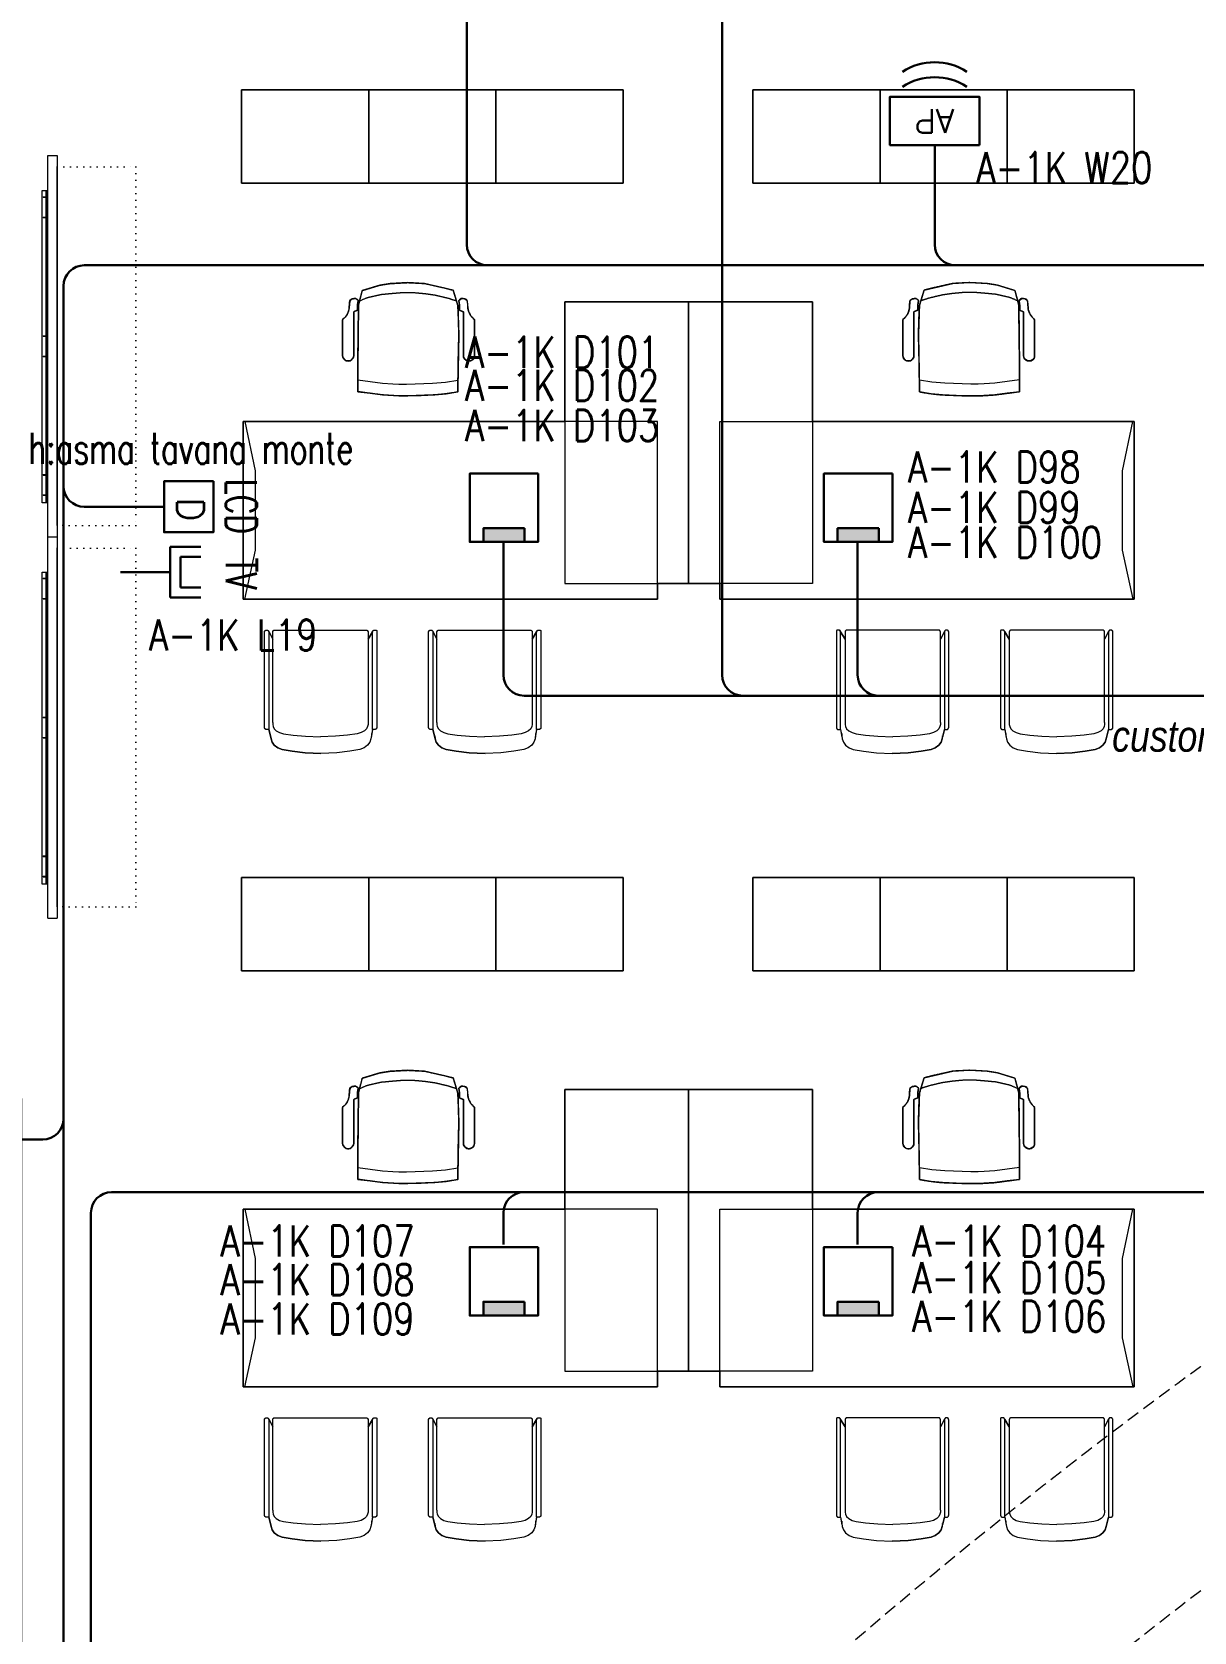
# Model space of a CAD drawing. Extents: x -2050 to 29725, y -1777 to 6820.
# Drawn here: x 1965 to 2525, y 1688 to 2460 of the extents above; entities that cross this region are included whole.
import ezdxf

# ---------------------------------------------------------------- set-up
doc = ezdxf.new("R2010")
doc.units = 0
doc.header["$LTSCALE"] = 25
doc.header["$MEASUREMENT"] = 0
doc.linetypes.add('DOT2', pattern=[0.125, 0, -0.125])
doc.linetypes.add('HIDDEN', pattern=[0.375, 0.25, -0.125])
doc.layers.get('0').update_dxf_attribs({"color": 9, "lineweight": 9})
for name, color, linetype, lineweight in [('05', 9, 'Continuous', 9), ('10', 9, 'Continuous', 9), ('20', 9, 'DOT2', 9), ('40', 9, 'Continuous', 9), ('40B', 9, 'Continuous', 9), ('DATA TAVAN', 160, 'Continuous', 30), ('DATA YER', 30, 'Continuous', 30), ('E-ACCESS POINT (KABLOSUZ ERİŞİM İÇİN)', 7, 'Continuous', 30), ('E-DATA LCD EKRAN', 7, 'Continuous', 30), ('E-DATA PRİZİ (RJ45)', 7, 'Continuous', 30), ('E-DÖŞEME (ŞAP İÇİ) PRİZ KUTUSU', 7, 'Continuous', 30), ('E-YAZI', 7, 'Continuous', 30)]:
    doc.layers.add(name, color=color, linetype=linetype, lineweight=lineweight)
doc.styles.add('E-YAZI', font='txttw.shx')
doc.styles.add('MuuM_TEXT-ITALIC', font='ARIALNI.TTF')

# ---------------------------------------------------------------- blocks, each defined once
blk = doc.blocks.new('p-audi-furni')
at = {"layer": '05', "lineweight": 0}
for p, q in [((0, 184), (4.5, 184)), ((0, 0), (0, 184)), ((4.5, 184), (4.5, 0)), ((4.5, 5.5), (4.5, 178.5)), ((-2.8, 166.99), (-0.3, 166.99)), ((-2.8, 16.34), (-2.8, 166.99)), ((-2.8, 163.8), (-2.8, 164)), ((-2.3, 163.8), (-2.3, 164)), ((-2.3, 164), (0, 164)), ((-2.3, 163.8), (0, 163.8)), ((-0.8, 164), (-0.8, 166.99)), ((-0.8, 154.2), (-0.8, 163.8)), ((-0.3, 164), (-0.3, 166.99)), ((-0.3, 154.2), (-0.3, 163.8)), ((-2.8, 154.2), (-2.8, 154)), ((-2.3, 154), (-2.3, 154.2)), ((-2.3, 154.2), (0, 154.2)), ((-2.3, 154), (0, 154)), ((-0.8, 97), (-0.8, 154)), ((-0.3, 97), (-0.3, 154)), ((-2.8, 96.8), (-2.8, 97)), ((-2.3, 96.8), (-2.3, 97)), ((-2.3, 97), (0, 97)), ((-2.3, 96.8), (0, 96.8)), ((-0.8, 87.2), (-0.8, 96.8)), ((-0.3, 87.2), (-0.3, 96.8)), ((-2.8, 87.2), (-2.8, 87)), ((-2.3, 87.2), (0, 87.2)), ((-2.3, 87), (-2.3, 87.2)), ((-2.3, 87), (0, 87)), ((-0.8, 30), (-0.8, 87)), ((-0.3, 30), (-0.3, 87)), ((-2.8, 29.8), (-2.8, 30)), ((-2.3, 29.8), (-2.3, 30)), ((-2.3, 30), (0, 30)), ((-2.3, 29.8), (0, 29.8)), ((-0.8, 20.2), (-0.8, 29.8)), ((-0.3, 20.2), (-0.3, 29.8)), ((-2.8, 20.2), (-2.8, 20)), ((-0.3, 16.34), (-2.8, 16.34)), ((-2.3, 20.2), (0, 20.2)), ((-2.3, 20), (-2.3, 20.2)), ((-2.3, 20), (0, 20)), ((-0.8, 16.34), (-0.8, 20)), ((-0.3, 16.34), (-0.3, 20)), ((0, 0), (4.5, 0)), ((0, 0), (4.5, 0)), ((0, -184), (0, 0)), ((4.5, 0), (4.5, -184)), ((4.5, -178.5), (4.5, -5.5)), ((-2.8, -17.01), (-0.3, -17.01)), ((-2.8, -167.66), (-2.8, -17.01)), ((-2.8, -20.2), (-2.8, -20)), ((-2.3, -20.2), (-2.3, -20)), ((-2.3, -20), (0, -20)), ((-2.3, -20.2), (0, -20.2)), ((-0.8, -20), (-0.8, -17.01)), ((-0.8, -29.8), (-0.8, -20.2)), ((-0.3, -20), (-0.3, -17.01)), ((-0.3, -29.8), (-0.3, -20.2)), ((-2.8, -29.8), (-2.8, -30)), ((-2.3, -30), (-2.3, -29.8)), ((-2.3, -29.8), (0, -29.8)), ((-2.3, -30), (0, -30)), ((-0.8, -87), (-0.8, -30)), ((-0.3, -87), (-0.3, -30)), ((-2.8, -87.2), (-2.8, -87)), ((-2.3, -87.2), (-2.3, -87)), ((-2.3, -87), (0, -87)), ((-2.3, -87.2), (0, -87.2)), ((-0.8, -96.8), (-0.8, -87.2)), ((-0.3, -96.8), (-0.3, -87.2)), ((-2.8, -96.8), (-2.8, -97)), ((-2.3, -96.8), (0, -96.8)), ((-2.3, -97), (-2.3, -96.8)), ((-2.3, -97), (0, -97)), ((-0.8, -154), (-0.8, -97)), ((-0.3, -154), (-0.3, -97)), ((-2.8, -154.2), (-2.8, -154)), ((-2.3, -154.2), (-2.3, -154)), ((-2.3, -154), (0, -154)), ((-2.3, -154.2), (0, -154.2)), ((-0.8, -163.8), (-0.8, -154.2)), ((-0.3, -163.8), (-0.3, -154.2)), ((-2.8, -163.8), (-2.8, -164)), ((-0.3, -167.66), (-2.8, -167.66)), ((-2.3, -163.8), (0, -163.8)), ((-2.3, -164), (-2.3, -163.8)), ((-2.3, -164), (0, -164)), ((-0.8, -167.66), (-0.8, -164)), ((-0.3, -167.66), (-0.3, -164)), ((0, -184), (4.5, -184))]:
    blk.add_line(p, q, dxfattribs=at)
at = {"layer": '20', "color": 2, "lineweight": 0}
for p, q in [((4.5, 178.5), (42.5, 178.5)), ((42.5, 178.5), (42.5, 5.5)), ((42.5, 5.5), (4.5, 5.5)), ((4.5, -5.5), (42.5, -5.5)), ((42.5, -5.5), (42.5, -178.5)), ((42.5, -178.5), (4.5, -178.5))]:
    blk.add_line(p, q, dxfattribs=at)
blk = doc.blocks.new('Group-32-1')
for p, q in [((384804.5516, 69159.371), (384804.573, 69159.3356)), ((384804.5731, 69159.3699), (384804.573, 69159.3694)), ((384804.573, 69159.3694), (384804.573, 69159.3689)), ((384804.573, 69159.3689), (384804.573, 69158.9239)), ((384804.5732, 69159.3709), (384804.5731, 69159.3704)), ((384804.5731, 69159.3704), (384804.5731, 69159.3699)), ((384804.5733, 69159.3713), (384804.5732, 69159.3709)), ((384804.5735, 69159.3718), (384804.5733, 69159.3713)), ((384804.5736, 69159.3723), (384804.5735, 69159.3718)), ((384804.5738, 69159.3727), (384804.5736, 69159.3723)), ((384804.574, 69159.3732), (384804.5738, 69159.3727)), ((384804.5742, 69159.3736), (384804.574, 69159.3732)), ((384804.5745, 69159.374), (384804.5742, 69159.3736)), ((384804.5747, 69159.3745), (384804.5745, 69159.374)), ((384804.575, 69159.3749), (384804.5747, 69159.3745)), ((384804.5753, 69159.3752), (384804.575, 69159.3749)), ((384804.5756, 69159.3756), (384804.5753, 69159.3752)), ((384804.576, 69159.376), (384804.5756, 69159.3756)), ((384804.5763, 69159.3763), (384804.576, 69159.376)), ((384804.5767, 69159.3766), (384804.5763, 69159.3763)), ((384804.5771, 69159.3769), (384804.5767, 69159.3766)), ((384804.5775, 69159.3772), (384804.5771, 69159.3769)), ((384804.5779, 69159.3775), (384804.5775, 69159.3772)), ((384804.5783, 69159.3777), (384804.5779, 69159.3775)), ((384804.5788, 69159.3779), (384804.5783, 69159.3777)), ((384804.5792, 69159.3781), (384804.5788, 69159.3779)), ((384804.5797, 69159.3783), (384804.5792, 69159.3781)), ((384804.5801, 69159.3785), (384804.5797, 69159.3783)), ((384804.5806, 69159.3786), (384804.5801, 69159.3785)), ((384804.5811, 69159.3787), (384804.5806, 69159.3786)), ((384804.5816, 69159.3788), (384804.5811, 69159.3787)), ((384804.5821, 69159.3789), (384804.5816, 69159.3788)), ((384804.5825, 69159.3789), (384804.5821, 69159.3789)), ((384804.583, 69159.3789), (384804.5825, 69159.3789)), ((384805.023, 69159.3789), (384804.583, 69159.3789)), ((384805.0235, 69159.3789), (384805.023, 69159.3789)), ((384805.024, 69159.3789), (384805.0235, 69159.3789)), ((384805.0245, 69159.3788), (384805.024, 69159.3789)), ((384805.0249, 69159.3787), (384805.0245, 69159.3788)), ((384805.0254, 69159.3786), (384805.0249, 69159.3787)), ((384805.0259, 69159.3785), (384805.0254, 69159.3786)), ((384805.0264, 69159.3783), (384805.0259, 69159.3785)), ((384805.0268, 69159.3781), (384805.0264, 69159.3783)), ((384805.0273, 69159.3779), (384805.0268, 69159.3781)), ((384805.0277, 69159.3777), (384805.0273, 69159.3779)), ((384805.0281, 69159.3775), (384805.0277, 69159.3777)), ((384805.0285, 69159.3772), (384805.0281, 69159.3775)), ((384805.029, 69159.3769), (384805.0285, 69159.3772)), ((384805.0293, 69159.3766), (384805.029, 69159.3769)), ((384805.0297, 69159.3763), (384805.0293, 69159.3766)), ((384805.0301, 69159.376), (384805.0297, 69159.3763)), ((384805.0304, 69159.3756), (384805.0301, 69159.376)), ((384805.0307, 69159.3752), (384805.0304, 69159.3756)), ((384805.031, 69159.3749), (384805.0307, 69159.3752)), ((384805.0313, 69159.3745), (384805.031, 69159.3749)), ((384805.0316, 69159.374), (384805.0313, 69159.3745)), ((384805.0318, 69159.3736), (384805.0316, 69159.374)), ((384805.032, 69159.3732), (384805.0318, 69159.3736)), ((384805.0322, 69159.3727), (384805.032, 69159.3732)), ((384805.0324, 69159.3723), (384805.0322, 69159.3727)), ((384805.0326, 69159.3718), (384805.0324, 69159.3723)), ((384805.0327, 69159.3713), (384805.0326, 69159.3718)), ((384805.0328, 69159.3709), (384805.0327, 69159.3713)), ((384805.0329, 69159.3704), (384805.0328, 69159.3709)), ((384805.0329, 69159.3699), (384805.0329, 69159.3704)), ((384805.033, 69159.3694), (384805.0329, 69159.3699)), ((384805.0521, 69159.3725), (384805.033, 69159.3345)), ((384805.033, 69159.3689), (384805.033, 69159.3694)), ((384805.033, 69158.9322), (384805.033, 69159.3689)), ((384805.033, 69158.9322), (384805.033, 69158.9322)), ((384804.5516, 69158.8992), (384804.558, 69158.8616)), ((384805.0524, 69158.8992), (384805.0423, 69158.8616))]:
    blk.add_line(p, q)
at = {"flags": 128}
for points in [[(384804.5309, 69158.9092), (384804.5309, 69158.9087), (384804.531, 69158.9082), (384804.531, 69158.9077), (384804.5311, 69158.9072), (384804.5312, 69158.9068), (384804.5314, 69158.9063), (384804.5315, 69158.9058), (384804.5317, 69158.9054), (384804.5319, 69158.9049), (384804.5321, 69158.9045), (384804.5324, 69158.904), (384804.5326, 69158.9036), (384804.5329, 69158.9032), (384804.5332, 69158.9028), (384804.5335, 69158.9025), (384804.5339, 69158.9021), (384804.5342, 69158.9018), (384804.5346, 69158.9015), (384804.535, 69158.9012), (384804.5354, 69158.9009), (384804.5358, 69158.9006), (384804.5362, 69158.9004), (384804.5367, 69158.9001), (384804.5371, 69158.8999), (384804.5376, 69158.8998), (384804.538, 69158.8996), (384804.5385, 69158.8995), (384804.539, 69158.8994), (384804.5395, 69158.8993), (384804.54, 69158.8992), (384804.5404, 69158.8992), (384804.5409, 69158.8992), (384804.5516, 69158.8992), (384804.5516, 69159.3689), (384804.5516, 69159.3694), (384804.5516, 69159.3699), (384804.5515, 69159.3704), (384804.5515, 69159.3709), (384804.5513, 69159.3713), (384804.5512, 69159.3718), (384804.5511, 69159.3723), (384804.5509, 69159.3727), (384804.5507, 69159.3732), (384804.5505, 69159.3736), (384804.5502, 69159.374), (384804.55, 69159.3745), (384804.5497, 69159.3749), (384804.5494, 69159.3752), (384804.5491, 69159.3756), (384804.5487, 69159.376), (384804.5484, 69159.3763), (384804.548, 69159.3766), (384804.5476, 69159.3769), (384804.5472, 69159.3772), (384804.5468, 69159.3775), (384804.5464, 69159.3777), (384804.5459, 69159.3779), (384804.5455, 69159.3781), (384804.545, 69159.3783), (384804.5445, 69159.3785), (384804.5441, 69159.3786), (384804.5436, 69159.3787), (384804.5431, 69159.3788), (384804.5426, 69159.3789), (384804.5421, 69159.3789), (384804.5416, 69159.3789), (384804.5359, 69159.3789), (384804.5357, 69159.3789), (384804.5354, 69159.3789), (384804.5352, 69159.3788), (384804.535, 69159.3788), (384804.5347, 69159.3788), (384804.5345, 69159.3787), (384804.5343, 69159.3786), (384804.534, 69159.3785), (384804.5338, 69159.3784), (384804.5336, 69159.3783), (384804.5334, 69159.3782), (384804.5332, 69159.3781), (384804.533, 69159.3779), (384804.5328, 69159.3778), (384804.5326, 69159.3776), (384804.5324, 69159.3774), (384804.5322, 69159.3773), (384804.5321, 69159.3771), (384804.5319, 69159.3769), (384804.5318, 69159.3767), (384804.5316, 69159.3765), (384804.5315, 69159.3763), (384804.5314, 69159.376), (384804.5313, 69159.3758), (384804.5312, 69159.3756), (384804.5312, 69159.3754), (384804.5311, 69159.3751), (384804.531, 69159.3749), (384804.531, 69159.3746), (384804.531, 69159.3744), (384804.5309, 69159.3741), (384804.5309, 69159.3739), (384804.5309, 69158.9092)], [(384805.0521, 69158.8992), (384805.0628, 69158.8992), (384805.0633, 69158.8992), (384805.0638, 69158.8992), (384805.0642, 69158.8993), (384805.0647, 69158.8994), (384805.0652, 69158.8995), (384805.0657, 69158.8996), (384805.0661, 69158.8998), (384805.0666, 69158.8999), (384805.0671, 69158.9001), (384805.0675, 69158.9004), (384805.0679, 69158.9006), (384805.0683, 69158.9009), (384805.0687, 69158.9012), (384805.0691, 69158.9015), (384805.0695, 69158.9018), (384805.0698, 69158.9021), (384805.0702, 69158.9025), (384805.0705, 69158.9028), (384805.0708, 69158.9032), (384805.0711, 69158.9036), (384805.0714, 69158.904), (384805.0716, 69158.9045), (384805.0718, 69158.9049), (384805.072, 69158.9054), (384805.0722, 69158.9058), (384805.0723, 69158.9063), (384805.0725, 69158.9068), (384805.0726, 69158.9072), (384805.0727, 69158.9077), (384805.0727, 69158.9082), (384805.0728, 69158.9087), (384805.0728, 69158.9092), (384805.0728, 69159.3689), (384805.0728, 69159.3694), (384805.0727, 69159.3699), (384805.0727, 69159.3704), (384805.0726, 69159.3709), (384805.0725, 69159.3713), (384805.0723, 69159.3718), (384805.0722, 69159.3723), (384805.072, 69159.3727), (384805.0718, 69159.3732), (384805.0716, 69159.3736), (384805.0714, 69159.374), (384805.0711, 69159.3745), (384805.0708, 69159.3749), (384805.0705, 69159.3752), (384805.0702, 69159.3756), (384805.0698, 69159.376), (384805.0695, 69159.3763), (384805.0691, 69159.3766), (384805.0687, 69159.3769), (384805.0683, 69159.3772), (384805.0679, 69159.3775), (384805.0675, 69159.3777), (384805.0671, 69159.3779), (384805.0666, 69159.3781), (384805.0661, 69159.3783), (384805.0657, 69159.3785), (384805.0652, 69159.3786), (384805.0647, 69159.3787), (384805.0642, 69159.3788), (384805.0638, 69159.3789), (384805.0633, 69159.3789), (384805.0628, 69159.3789), (384805.0621, 69159.3789), (384805.0616, 69159.3789), (384805.0611, 69159.3789), (384805.0606, 69159.3788), (384805.0601, 69159.3787), (384805.0596, 69159.3786), (384805.0592, 69159.3785), (384805.0587, 69159.3783), (384805.0582, 69159.3781), (384805.0578, 69159.3779), (384805.0574, 69159.3777), (384805.0569, 69159.3775), (384805.0565, 69159.3772), (384805.0561, 69159.3769), (384805.0557, 69159.3766), (384805.0554, 69159.3763), (384805.055, 69159.376), (384805.0547, 69159.3756), (384805.0543, 69159.3752), (384805.054, 69159.3749), (384805.0538, 69159.3745), (384805.0535, 69159.374), (384805.0533, 69159.3736), (384805.053, 69159.3732), (384805.0528, 69159.3727), (384805.0527, 69159.3723), (384805.0525, 69159.3718), (384805.0524, 69159.3713), (384805.0523, 69159.3709), (384805.0522, 69159.3704), (384805.0521, 69159.3699), (384805.0521, 69159.3694), (384805.0521, 69159.3689), (384805.0521, 69158.8992)]]:
    blk.add_lwpolyline(points, close=True, dxfattribs=at)
for points in [[(384804.5309, 69158.9092, 0.414214), (384804.5409, 69158.8992), (384804.5516, 69158.8992), (384804.5516, 69159.3689, 0.414214), (384804.5416, 69159.3789), (384804.5359, 69159.3789, 0.414214), (384804.5309, 69159.3739)], [(384805.0521, 69158.8992), (384805.0628, 69158.8992, 0.414214), (384805.0728, 69158.9092), (384805.0728, 69159.3689, 0.414214), (384805.0628, 69159.3789), (384805.0621, 69159.3789, 0.414214), (384805.0521, 69159.3689)]]:
    blk.add_lwpolyline(points, format="xyb", close=True, dxfattribs=at)
blk.add_lwpolyline([(384805.033, 69158.9322), (384805.033, 69159.3689, 0.414214), (384805.023, 69159.3789), (384804.583, 69159.3789, 0.414214), (384804.573, 69159.3689), (384804.573, 69158.9239), (384804.5738, 69158.9202)], format="xyb", dxfattribs=at)
for points in [[(384804.573, 69158.9322), (384804.573, 69158.9239), (384804.5752, 69158.9142), (384804.5804, 69158.903), (384804.5903, 69158.8926), (384804.6064, 69158.8839), (384804.6258, 69158.8783), (384804.6716, 69158.8721), (384804.7307, 69158.8665), (384804.803, 69158.8644)], [(384805.033, 69158.9322), (384805.033, 69158.9239), (384805.0308, 69158.9142), (384805.0256, 69158.903), (384805.0157, 69158.8926), (384804.9996, 69158.8839), (384804.9803, 69158.8783), (384804.9344, 69158.8721), (384804.8753, 69158.8665), (384804.803, 69158.8644)], [(384804.5569, 69158.8806), (384804.5569, 69158.8686), (384804.5592, 69158.8546), (384804.5647, 69158.8386), (384804.5752, 69158.8236), (384804.5922, 69158.8111), (384804.6127, 69158.8031), (384804.6612, 69158.7941), (384804.7237, 69158.7861), (384804.8002, 69158.7831)], [(384805.0434, 69158.8658), (384805.0434, 69158.8686), (384805.0412, 69158.8546), (384805.0357, 69158.8386), (384805.0252, 69158.8236), (384805.0082, 69158.8111), (384804.9877, 69158.8031), (384804.9392, 69158.7941), (384804.8767, 69158.7861), (384804.8002, 69158.7831)]]:
    blk.add_lwpolyline(points, dxfattribs=at)
at = {"layer": '40'}
blk.add_lwpolyline([(384805.023, 69159.3789), (384804.583, 69159.3789, 0.414214), (384804.573, 69159.3689), (384804.573, 69159.3366), (384804.573, 69159.3356), (384804.5516, 69159.371), (384804.551, 69159.3725, 0.309775), (384804.5416, 69159.3789), (384804.5359, 69159.3789, 0.413784), (384804.5309, 69159.3739), (384804.5309, 69158.9092, 0.414214), (384804.5409, 69158.8992), (384804.5516, 69158.8992), (384804.5569, 69158.8686), (384804.5592, 69158.8546), (384804.5647, 69158.8386), (384804.5752, 69158.8236), (384804.5922, 69158.8111), (384804.6127, 69158.8031), (384804.6612, 69158.7941), (384804.7237, 69158.7861), (384804.8002, 69158.7831), (384804.8384, 69158.7846), (384804.8767, 69158.7861), (384804.9392, 69158.7941), (384804.9877, 69158.8031), (384805.0082, 69158.8111), (384805.0252, 69158.8236), (384805.0357, 69158.8386), (384805.0412, 69158.8546), (384805.0473, 69158.8804), (384805.0524, 69158.8992), (384805.0628, 69158.8992, 0.414214), (384805.0728, 69158.9092), (384805.0728, 69159.3689, 0.781144), (384805.0521, 69159.3725), (384805.033, 69159.3345), (384805.033, 69159.3689, 0.407263), (384805.0232, 69159.3789)], format="xyb", close=True, dxfattribs=at)
blk = doc.blocks.new('Group-258-1')
at = {"linetype": 'Continuous'}
for p, q in [((384800.0983, 69164.505), (384800.0936, 69164.5084)), ((384800.71, 69164.505), (384800.7146, 69164.5084)), ((384800.2257, 69164.3995), (384800.1668, 69164.4084)), ((384800.2892, 69164.3936), (384800.2257, 69164.3995)), ((384800.3717, 69164.3904), (384800.2892, 69164.3936)), ((384800.4137, 69164.389), (384800.3717, 69164.3904)), ((384800.4502, 69164.389), (384800.4137, 69164.389)), ((384800.4792, 69164.3908), (384800.4502, 69164.389)), ((384800.5299, 69164.394), (384800.4792, 69164.3908)), ((384800.5895, 69164.4019), (384800.5299, 69164.394)), ((384800.6491, 69164.4097), (384800.5895, 69164.4019))]:
    blk.add_line(p, q, dxfattribs=at)
at = {"linetype": 'Continuous', "flags": 128}
for points in [[(384800.0862, 69164.6997), (384800.0862, 69164.6409), (384800.0862, 69164.6409)], [(384800.722, 69164.6997), (384800.722, 69164.6409), (384800.722, 69164.6409)], [(384800.0862, 69164.6409), (384800.0862, 69164.5259), (384800.0862, 69164.6409)], [(384800.1395, 69164.5259), (384800.1395, 69164.6409), (384800.1395, 69164.6409)], [(384800.6687, 69164.5259), (384800.6687, 69164.6409), (384800.6687, 69164.6409)], [(384800.722, 69164.6409), (384800.722, 69164.5259), (384800.722, 69164.6409)], [(384800.0862, 69164.5259), (384800.0862, 69164.5259), (384800.087, 69164.52)], [(384800.0862, 69164.5259), (384800.087, 69164.52), (384800.087, 69164.52)], [(384800.087, 69164.52), (384800.087, 69164.52), (384800.0892, 69164.5143)], [(384800.087, 69164.52), (384800.0892, 69164.5143), (384800.0892, 69164.5143)], [(384800.0892, 69164.5143), (384800.0892, 69164.5143), (384800.0929, 69164.5094)], [(384800.0892, 69164.5143), (384800.0936, 69164.5084), (384800.0929, 69164.5094)], [(384800.0977, 69164.5054), (384800.0977, 69164.5054), (384800.1034, 69164.5026)], [(384800.0977, 69164.5054), (384800.1034, 69164.5026), (384800.1034, 69164.5026)], [(384800.1034, 69164.5026), (384800.1034, 69164.5026), (384800.1096, 69164.5011)], [(384800.1034, 69164.5026), (384800.1096, 69164.5011), (384800.1096, 69164.5011)], [(384800.1096, 69164.5011), (384800.1096, 69164.5011), (384800.1161, 69164.5011)], [(384800.1096, 69164.5011), (384800.1161, 69164.5011), (384800.1161, 69164.5011)], [(384800.1161, 69164.5011), (384800.1161, 69164.5011), (384800.1223, 69164.5026)], [(384800.1161, 69164.5011), (384800.1223, 69164.5026), (384800.1223, 69164.5026)], [(384800.1223, 69164.5026), (384800.1223, 69164.5026), (384800.128, 69164.5054)], [(384800.1223, 69164.5026), (384800.128, 69164.5054), (384800.128, 69164.5054)], [(384800.128, 69164.5054), (384800.128, 69164.5054), (384800.1328, 69164.5094)], [(384800.128, 69164.5054), (384800.1328, 69164.5094), (384800.1328, 69164.5094)], [(384800.1328, 69164.5094), (384800.1328, 69164.5094), (384800.1365, 69164.5143)], [(384800.1328, 69164.5094), (384800.1365, 69164.5143), (384800.1365, 69164.5143)], [(384800.1365, 69164.5143), (384800.1365, 69164.5143), (384800.1387, 69164.52)], [(384800.1365, 69164.5143), (384800.1387, 69164.52), (384800.1387, 69164.52)], [(384800.1387, 69164.52), (384800.1387, 69164.52), (384800.1395, 69164.5259)], [(384800.1387, 69164.52), (384800.1395, 69164.5259), (384800.1395, 69164.5259)], [(384800.6695, 69164.52), (384800.6695, 69164.52), (384800.6687, 69164.5259)], [(384800.6695, 69164.52), (384800.6687, 69164.5259), (384800.6687, 69164.5259)], [(384800.6718, 69164.5143), (384800.6718, 69164.5143), (384800.6695, 69164.52)], [(384800.6718, 69164.5143), (384800.6695, 69164.52), (384800.6695, 69164.52)], [(384800.6754, 69164.5094), (384800.6754, 69164.5094), (384800.6718, 69164.5143)], [(384800.6754, 69164.5094), (384800.6718, 69164.5143), (384800.6718, 69164.5143)], [(384800.6802, 69164.5054), (384800.6802, 69164.5054), (384800.6754, 69164.5094)], [(384800.6802, 69164.5054), (384800.6754, 69164.5094), (384800.6754, 69164.5094)], [(384800.6859, 69164.5026), (384800.6859, 69164.5026), (384800.6802, 69164.5054)], [(384800.6859, 69164.5026), (384800.6802, 69164.5054), (384800.6802, 69164.5054)], [(384800.6922, 69164.5011), (384800.6922, 69164.5011), (384800.6859, 69164.5026)], [(384800.6922, 69164.5011), (384800.6859, 69164.5026), (384800.6859, 69164.5026)], [(384800.6986, 69164.5011), (384800.6986, 69164.5011), (384800.6922, 69164.5011)], [(384800.6986, 69164.5011), (384800.6922, 69164.5011), (384800.6922, 69164.5011)], [(384800.7048, 69164.5026), (384800.7048, 69164.5026), (384800.6986, 69164.5011)], [(384800.7048, 69164.5026), (384800.6986, 69164.5011), (384800.6986, 69164.5011)], [(384800.7105, 69164.5054), (384800.7105, 69164.5054), (384800.7048, 69164.5026)], [(384800.7105, 69164.5054), (384800.7048, 69164.5026), (384800.7048, 69164.5026)], [(384800.719, 69164.5143), (384800.7146, 69164.5084), (384800.7153, 69164.5094)], [(384800.719, 69164.5143), (384800.719, 69164.5143), (384800.7153, 69164.5094)], [(384800.7213, 69164.52), (384800.7213, 69164.52), (384800.719, 69164.5143)], [(384800.7213, 69164.52), (384800.719, 69164.5143), (384800.719, 69164.5143)], [(384800.722, 69164.5259), (384800.722, 69164.5259), (384800.7213, 69164.52)], [(384800.722, 69164.5259), (384800.7213, 69164.52), (384800.7213, 69164.52)]]:
    blk.add_lwpolyline(points, close=True, dxfattribs=at)
at = {"linetype": 'Continuous'}
for points in [[(384800.2312, 69164.8536), (384800.2099, 69164.8481), (384800.1886, 69164.8426)], [(384800.3272, 69164.8751), (384800.2792, 69164.8644), (384800.2312, 69164.8536)], [(384800.4074, 69164.8792), (384800.3673, 69164.8772), (384800.3272, 69164.8751)], [(384800.4932, 69164.8746), (384800.4503, 69164.8769), (384800.4074, 69164.8792)], [(384800.5432, 69164.8666), (384800.5182, 69164.8706), (384800.4932, 69164.8746)], [(384800.6271, 69164.8405), (384800.5851, 69164.8535), (384800.5432, 69164.8666)], [(384800.1182, 69164.7571), (384800.1184, 69164.788), (384800.1261, 69164.8013), (384800.1481, 69164.8026)], [(384800.1481, 69164.8026), (384800.1523, 69164.8031), (384800.1616, 69164.7937)], [(384800.1585, 69164.7715), (384800.1583, 69164.7588), (384800.158, 69164.7461)], [(384800.1616, 69164.7937), (384800.1601, 69164.7826), (384800.1585, 69164.7715)], [(384800.1886, 69164.8426), (384800.1775, 69164.8055), (384800.1663, 69164.7685)], [(384800.2113, 69164.8039), (384800.1911, 69164.7972), (384800.1708, 69164.7905)], [(384800.2746, 69164.8191), (384800.2429, 69164.8115), (384800.2113, 69164.8039)], [(384800.3252, 69164.8264), (384800.2999, 69164.8227), (384800.2746, 69164.8191)], [(384800.3841, 69164.8318), (384800.3546, 69164.8291), (384800.3252, 69164.8264)], [(384800.4307, 69164.8318), (384800.4074, 69164.8318), (384800.3841, 69164.8318)], [(384800.4872, 69164.8271), (384800.4589, 69164.8295), (384800.4307, 69164.8318)], [(384800.5356, 69164.8225), (384800.5114, 69164.8248), (384800.4872, 69164.8271)], [(384800.5919, 69164.8096), (384800.5638, 69164.8161), (384800.5356, 69164.8225)], [(384800.637, 69164.7924), (384800.6046, 69164.8075), (384800.5919, 69164.8096)], [(384800.6454, 69164.7717), (384800.6363, 69164.8061), (384800.6271, 69164.8405)], [(384800.6491, 69164.4746), (384800.6472, 69164.6232), (384800.6454, 69164.7717)], [(384800.6601, 69164.8026), (384800.656, 69164.8031), (384800.6466, 69164.7937)], [(384800.6466, 69164.7937), (384800.6482, 69164.7826), (384800.6497, 69164.7715)], [(384800.6497, 69164.7715), (384800.65, 69164.7588), (384800.6502, 69164.7461)], [(384800.69, 69164.7571), (384800.6898, 69164.788), (384800.6822, 69164.8013), (384800.6601, 69164.8026)], [(384800.0854, 69164.7011), (384800.1126, 69164.7212), (384800.1182, 69164.7571)], [(384800.158, 69164.7461), (384800.1488, 69164.7423), (384800.1395, 69164.7385)], [(384800.1395, 69164.7385), (384800.1395, 69164.6897), (384800.1395, 69164.6409)], [(384800.1663, 69164.7685), (384800.1639, 69164.6975), (384800.1616, 69164.6266)], [(384800.6502, 69164.7461), (384800.6595, 69164.7423), (384800.6687, 69164.7385)], [(384800.6687, 69164.7385), (384800.6687, 69164.6897), (384800.6687, 69164.6409)], [(384800.7229, 69164.7011), (384800.6957, 69164.7212), (384800.69, 69164.7571)], [(384800.1616, 69164.6266), (384800.1642, 69164.4892), (384800.1668, 69164.3518)], [(384800.6491, 69164.3531), (384800.6491, 69164.4138), (384800.6491, 69164.4746)], [(384800.1668, 69164.3518), (384800.2302, 69164.3409), (384800.278, 69164.3374)], [(384800.278, 69164.3374), (384800.3427, 69164.3349), (384800.4074, 69164.3324)], [(384800.4074, 69164.3324), (384800.4288, 69164.3324), (384800.4502, 69164.3324)], [(384800.4502, 69164.3324), (384800.4901, 69164.3349), (384800.5299, 69164.3374)], [(384800.5299, 69164.3374), (384800.5895, 69164.3452), (384800.6491, 69164.3531)]]:
    blk.add_open_spline(points, degree=2, dxfattribs=at)
at = {"layer": '40'}
blk.add_lwpolyline([(384800.6491, 69164.3531), (384800.5895, 69164.3452), (384800.5299, 69164.3374), (384800.4502, 69164.3324), (384800.4074, 69164.3324), (384800.3427, 69164.3349), (384800.278, 69164.3374), (384800.2222, 69164.3433), (384800.1668, 69164.3518), (384800.1642, 69164.4892), (384800.1616, 69164.6266), (384800.1639, 69164.6975), (384800.1663, 69164.7685), (384800.1732, 69164.7913), (384800.1886, 69164.8426), (384800.3272, 69164.8751), (384800.4074, 69164.8792), (384800.4932, 69164.8746), (384800.5432, 69164.8666), (384800.6271, 69164.8405), (384800.6454, 69164.7717), (384800.6472, 69164.6232), (384800.6491, 69164.4746), (384800.6491, 69164.4097)], close=True, dxfattribs=at)
for points in [[(384800.1395, 69164.7385), (384800.158, 69164.7461), (384800.1583, 69164.7588), (384800.1585, 69164.7715), (384800.1616, 69164.7937), (384800.1481, 69164.8026, 0.293897), (384800.1206, 69164.7899), (384800.1182, 69164.7571, -0.205), (384800.0854, 69164.7011), (384800.0862, 69164.6997), (384800.0862, 69164.5259, 0.937941), (384800.1395, 69164.5259)], [(384800.6687, 69164.7385), (384800.6502, 69164.7461), (384800.65, 69164.7588), (384800.6497, 69164.7715), (384800.6466, 69164.7937), (384800.6601, 69164.8026, -0.293897), (384800.6877, 69164.7899), (384800.69, 69164.7571, 0.205), (384800.7229, 69164.7011), (384800.722, 69164.6997), (384800.722, 69164.5259, -0.937941), (384800.6687, 69164.5259)]]:
    blk.add_lwpolyline(points, format="xyb", close=True, dxfattribs=at)
blk = doc.blocks.new('Group-8-1')
for p, q in [((384791.7973, 69160.1985), (384791.7973, 69159.4172)), ((384791.7973, 69159.4172), (384792.2453, 69159.4172))]:
    blk.add_line(p, q)
blk.add_lwpolyline([(384792.395, 69160.776), (384792.395, 69159.4172), (384792.2453, 69159.4172), (384792.2453, 69159.3415), (384790.2453, 69159.3415), (384790.2453, 69160.1981), (384791.7973, 69160.1985), (384791.7973, 69160.776)], close=True)
at = {"flags": 128}
for points in [[(384792.2453, 69159.4172), (384792.395, 69159.4172), (384792.395, 69160.776), (384791.7973, 69160.776), (384791.7973, 69160.1985)], [(384790.2457, 69160.1985), (384790.2547, 69160.1985), (384790.3041, 69159.9608), (384790.3041, 69159.5776), (384790.2526, 69159.3415), (384790.2453, 69159.3415), (384790.2453, 69160.1981)]]:
    blk.add_lwpolyline(points, dxfattribs=at)
for points in [[(384792.2453, 69160.1985), (384790.2453, 69160.1985), (384790.2453, 69159.3415), (384792.2453, 69159.3415), (384792.2453, 69160.1985)], [(384792.2453, 69160.1985), (384790.2453, 69160.1985), (384790.2453, 69159.3415), (384792.2453, 69159.3415)]]:
    blk.add_lwpolyline(points, close=True, dxfattribs=at)
blk = doc.blocks.new('Group-19-11')
at = {"color": 7, "extrusion": (0, 0, -1), "zscale": -1}
for name, p in [('Group-258-1', (-384801.2026, -69165.6592)), ('Group-32-1', (-384805.1762, -69161.835)), ('Group-32-1', (-384805.968, -69161.835))]:
    blk.add_blockref(name, p, dxfattribs=at)
blk.add_blockref('Group-8-1', (-384790.2453, -69161.6485))
blk = doc.blocks.new('Group-41-1')
for p, q in [((384804.5645, 69162.035), (384804.5645, 69161.585)), ((384805.1779, 69162.035), (384804.5645, 69162.035)), ((384805.1779, 69161.585), (384805.1779, 69162.035)), ((384804.5645, 69161.585), (384805.1779, 69161.585))]:
    blk.add_line(p, q)
at = {"flags": 128}
blk.add_lwpolyline([(384804.5645, 69162.035), (384805.1779, 69162.035), (384805.1779, 69161.585), (384804.5645, 69161.585)], close=True, dxfattribs=at)
blk = doc.blocks.new('Group-42-1')
at = {"layer": '05', "color": 7}
for p in [(-1.2267, 0), (-0.6133, 0), (0, 0)]:
    blk.add_blockref('Group-41-1', p, dxfattribs=at)
blk = doc.blocks.new('p-zemin kat')
at = {"layer": '20', "linetype": 'HIDDEN', "lineweight": 0}
blk.add_arc((4088.57, -323.37), 2647.53, 80.45701, 156.55486, dxfattribs=at)
at = {"layer": '40'}
blk.add_lwpolyline([(1851.16, 326.92), (3319.5, 326.92), (3319.5, 343), (3280.52, 343), (3280.5, 427), (3319.5, 427), (3319.5, 570), (4025.5, 570), (4025.5, 427), (4064.5, 427), (4064.5, 343), (3980.5, 343), (3980.5, 326.92), (4680.5, 326.92), (4680.5, 427), (4780.58, 427), (4780.58, 1901.49, 0.054196), (4273.07, 1999.31), (4278.59, 2070.68, 0.306949), (1935.27, 740.05), (1999.45, 708.36, 0.043245), (1856.49, 345)], format="xyb", close=True, dxfattribs=at)
at = {"layer": '40B'}
blk.add_lwpolyline([(3287.33, 2825), (2222.5, 2825), (2222.5, 2815), (1955, 2815), (1955, 1945), (1959.5, 1945), (1959.5, 1385), (1162.5, 1385), (1162.5, 730), (1392.5, 730), (1392.5, 325), (1522.5, 325), (1522.5, 725), (1802.6, 725), (1802.6, 730), (1831.78, 791.16), (1935.27, 740.05, -0.306949), (4278.59, 2070.68, 0.001238)], format="xyb", dxfattribs=at)
blk.add_lwpolyline([(3364.5, 343), (3319.5, 343), (3319.5, 320), (1719.67, 320), (1719.67, 326.92), (1719.56, 328.25, -0.047611), (1885.58, 764.59), (1935.27, 740.05, -0.306949), (4278.59, 2070.68), (4283.12, 2125.91, -0.05155), (4780.05, 2034.32), (4787.5, 2034.32), (4787.5, 320), (4025.5, 320), (4025.5, 570), (3319.5, 570), (3319.5, 427), (3364.5, 427), (3364.5, 343)], format="xyb", close=True, dxfattribs=at)
at = {"layer": '40', "insert": (2540.61, 2119.7), "char_height": 15, "width": 335.6561, "attachment_point": 5, "style": 'MuuM_TEXT-ITALIC'}
blk.add_mtext('customer area', dxfattribs=at)
blk = doc.blocks.new('10_DÖŞEME (ŞAP İÇİ) PRİZ KUTUSU')
at = {"layer": 'E-DÖŞEME (ŞAP İÇİ) PRİZ KUTUSU'}
blk.add_hatch(color=5, dxfattribs=at).paths.add_polyline_path([(0.734, 0.216), (0.734, 0.706), (-0.734, 0.706), (-0.734, 0.216)])
at = {"layer": 'E-DÖŞEME (ŞAP İÇİ) PRİZ KUTUSU', "color": 5}
for points in [[(1.224, 2.664), (1.224, 0.216), (-1.224, 0.216), (-1.224, 2.664)], [(0.734, 0.706), (0.734, 0.216), (-0.734, 0.216), (-0.734, 0.706)]]:
    blk.add_lwpolyline(points, close=True, dxfattribs=at)
blk = doc.blocks.new('E-LCD+TV')
at = {"layer": 'E-DATA PRİZİ (RJ45)', "color": 1}
for p, q in [((38.5, 77.5), (38.5, 48)), ((48.3, 77.5), (48.3, 57.8)), ((77.8, 77.5), (77.8, 57.8)), ((87.6, 77.5), (87.6, 48)), ((38.5, 48), (87.6, 48)), ((48.3, 57.8), (77.8, 57.8)), ((63, 48), (63, 0)), ((0, 0), (0, 42))]:
    blk.add_line(p, q, dxfattribs=at)
blk.add_lwpolyline([(-24.6, 89.6), (24.6, 89.6), (24.6, 42), (-24.6, 42)], close=True, dxfattribs=at)
at = {"layer": 'E-DATA PRİZİ (RJ45)', "color": 1, "style": 'E-YAZI'}
blk.add_text('D', height=25.6, dxfattribs=at).set_placement((-8.8, 54.6))
at = {"layer": 'E-YAZI', "color": 1, "style": 'E-YAZI', "width": 0.7}
for s, p in [('LCD', (-27, 101.6)), ('TV', (49, 101.6))]:
    blk.add_text(s, height=30, dxfattribs=at).set_placement(p)
blk = doc.blocks.new('*U291')
at = {"layer": 'E-ACCESS POINT (KABLOSUZ ERİŞİM İÇİN)', "color": 4}
blk.add_lwpolyline([(-2.395, 3.237), (2.395, 3.237), (2.395, 0.647), (-2.395, 0.647)], close=True, dxfattribs=at)
at = {"layer": 'E-ACCESS POINT (KABLOSUZ ERİŞİM İÇİN)', "color": 3}
for centre in [(0, 2.797), (0, 1.993)]:
    blk.add_arc(centre, 3.191, 237.1828, 302.8172, dxfattribs=at)
at = {"layer": 'E-ACCESS POINT (KABLOSUZ ERİŞİM İÇİN)', "color": 3, "style": 'E-YAZI'}
blk.add_text('AP', height=1.28, dxfattribs=at).set_placement((-1.054, 1.311))

msp = doc.modelspace()

# ---------------------------------------------------------------- linework, layer by layer
at = {"layer": '20', "linetype": 'HIDDEN', "lineweight": 0}
msp.add_lwpolyline([(1754.32, 730, -0.342283), (4527.5, 2199.66, -0.342283)], format="xyb", dxfattribs=at)
at = {"layer": 'DATA TAVAN'}
for p, q in [((2174.36, 2825.86), (2174.36, 2356.97)), ((2400.07, 2405), (2400.07, 2356.97)), ((1997.61, 2346.97), (1989.85, 2346.97)), ((1997.61, 2346.97), (2606.81, 2346.97)), ((1979.85, 2336.97), (1979.85, 2240.45)), ((1979.85, 2243.67), (1979.85, 1935.23)), ((2007.35, 2230.45), (1989.85, 2230.45)), ((1979.85, 1935.23), (1979.85, 1355.86)), ((1969.85, 1925.23), (1946.68, 1925.23))]:
    msp.add_line(p, q, dxfattribs=at)
for centre, start, end in [((2184.36, 2356.97), 180, 270), ((2410.07, 2356.97), 180, 270), ((1989.85, 2336.97), 90, 180), ((1989.85, 2240.45), 180, 270), ((1969.85, 1935.23), 270, 0)]:
    msp.add_arc(centre, 10, start, end, dxfattribs=at)
at = {"layer": 'DATA YER'}
for p, q in [((2297.54, 2580.9), (2297.54, 2149.32)), ((2192.02, 2214), (2192.02, 2149.32)), ((2362.91, 2214), (2362.91, 2149.32)), ((2311.37, 2139.32), (2202.02, 2139.32)), ((2380.7, 2139.32), (2307.54, 2139.32)), ((2380.7, 2139.32), (2691.95, 2139.32)), ((2202.02, 1899.84), (2003.06, 1899.84)), ((2372.91, 1899.84), (2202.02, 1899.84)), ((2691.95, 1899.84), (2372.91, 1899.84)), ((1993.06, 1889.84), (1993.06, 1341.75)), ((2192.02, 1874.6), (2192.02, 1889.84)), ((2362.91, 1874.6), (2362.91, 1889.84))]:
    msp.add_line(p, q, dxfattribs=at)
for centre, start, end in [((2202.02, 2149.32), 180, 270), ((2307.54, 2149.32), 180, 270), ((2372.91, 2149.32), 180, 270), ((2003.06, 1889.84), 90, 180), ((2202.02, 1889.84), 90, 180), ((2372.91, 1889.84), 90, 180)]:
    msp.add_arc(centre, 10, start, end, dxfattribs=at)

# ---------------------------------------------------------------- block references
msp.add_blockref('p-audi-furni', (1972.3, 2216))
at = {"layer": '05', "color": 7, "yscale": 100, "zscale": 100}
for name, p, xscale in [('Group-42-1', (-38478268.03, -6913771.89), 100), ('Group-42-1', (-38478021.42, -6913771.89), 100), ('Group-19-11', (2066.43, 2416.61), 100), ('Group-19-11', (2496.36, 2416.61), -100), ('Group-42-1', (-38478268.03, -6914151.89), 100), ('Group-42-1', (-38478021.42, -6914151.89), 100), ('Group-19-11', (2066.43, 2036.61), 100), ('Group-19-11', (2496.36, 2036.61), -100)]:
    msp.add_blockref(name, p, dxfattribs=dict(at, xscale=xscale))
at = {"layer": '10'}
msp.add_blockref('p-zemin kat', (0, 0), dxfattribs=at)
at = {"layer": 'E-ACCESS POINT (KABLOSUZ ERİŞİM İÇİN)', "xscale": 9, "yscale": 9, "zscale": 9, "rotation": 180}
msp.add_blockref('*U291', (2400.07, 2434.13), dxfattribs=at)
at = {"layer": 'E-DATA LCD EKRAN', "color": 1, "xscale": 0.5, "yscale": 0.5, "zscale": 0.5, "rotation": 270}
msp.add_blockref('E-LCD+TV', (2007.35, 2230.45), dxfattribs=at)
at = {"layer": 'E-DÖŞEME (ŞAP İÇİ) PRİZ KUTUSU', "xscale": 13.48039215686274, "yscale": 13.48039215686274, "zscale": 13.48039215686274}
for p in [(2192.27, 2210.59), (2363.16, 2210.59), (2192.27, 1837.4), (2363.16, 1837.4)]:
    msp.add_blockref('10_DÖŞEME (ŞAP İÇİ) PRİZ KUTUSU', p, dxfattribs=at)

# ---------------------------------------------------------------- texts
at = {"layer": 'E-YAZI', "color": 6, "style": 'E-YAZI', "width": 0.8}
for s, p in [('A-1K W20', (2420.26, 2386.61)), ('A-1K D101', (2173.61, 2297.56)), ('A-1K D102', (2173.61, 2281.51)), ('A-1K D103', (2173.61, 2262.16)), ('A-1K D98', (2387.2, 2242.17)), ('A-1K D99', (2387.2, 2222.66)), ('A-1K D100', (2387.2, 2205.87)), ('A-1K L19', (2021.11, 2161.06)), ('A-1K D107', (2055.59, 1868.74)), ('A-1K D104', (2389.25, 1868.72)), ('A-1K D108', (2055.59, 1850.11)), ('A-1K D105', (2389.25, 1851.08)), ('A-1K D109', (2055.59, 1831.14)), ('A-1K D106', (2389.25, 1832.42))]:
    msp.add_text(s, height=15, dxfattribs=at).set_placement(p)
at = {"layer": 'E-YAZI', "color": 3, "style": 'E-YAZI', "width": 0.7}
msp.add_text('h:asma tavana monte', height=15, dxfattribs=at).set_placement((1962.98, 2251.11))

doc.saveas('drawing.dxf')
